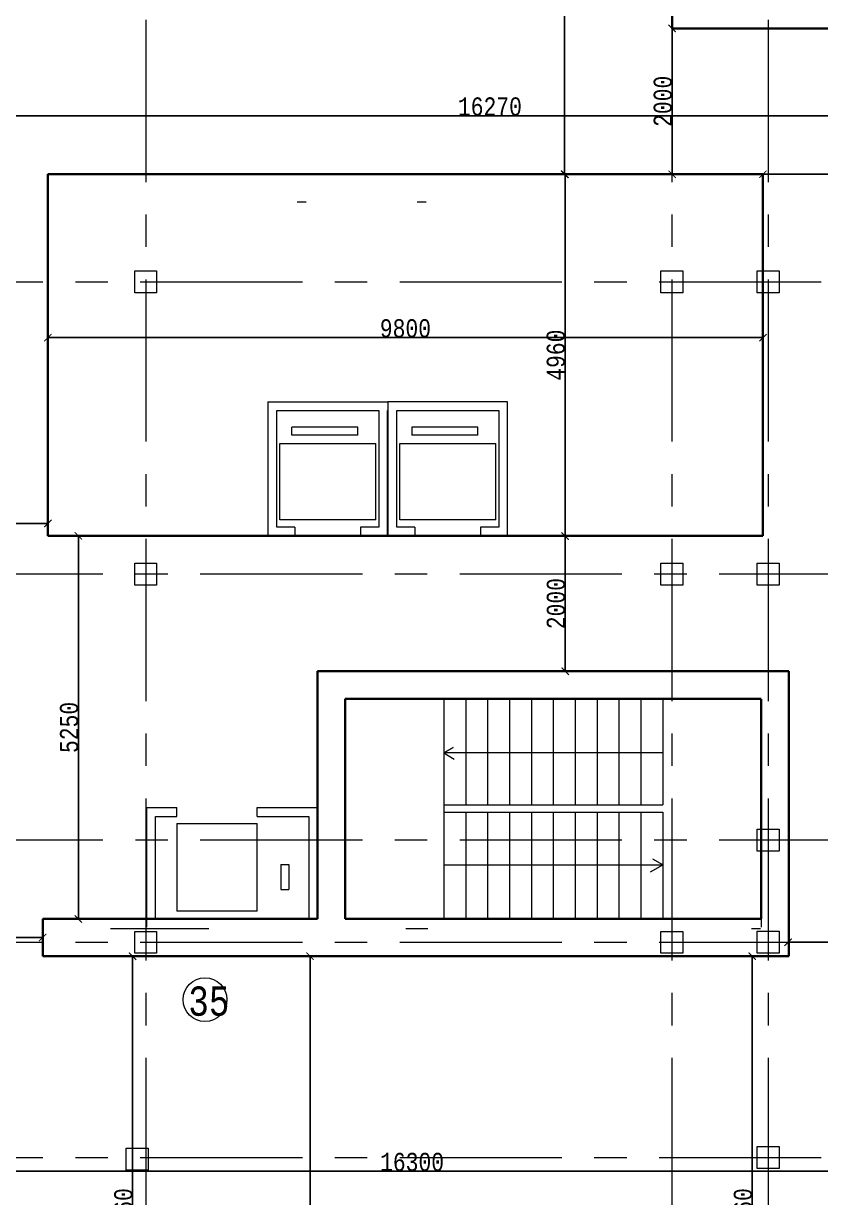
# Model space of a CAD drawing. Header units: millimetres. Extents: x -689206 to 4969298, y -1019800 to 703299.
# Drawn here: x 768684 to 779608, y -917286 to -901195 of the extents above; entities that cross this region are included whole.
import ezdxf

# ---------------------------------------------------------------- set-up
doc = ezdxf.new("R2010")
doc.units = ezdxf.units.MM
doc.linetypes.add('JIS_02_4.0', pattern=[5.5, 4, -1.5])
doc.linetypes.add('осеваяX2', pattern=[101.6, 63.5, -12.7, 12.7, -12.7])
for name, color, linetype, lineweight in [('РАЗМЕРЫ', 7, 'Continuous', 9), ('сваи', 7, 'JIS_02_4.0', 30), ('стены', 7, 'Continuous', 20)]:
    doc.layers.add(name, color=color, linetype=linetype, lineweight=lineweight)
doc.layers.add('четотам', color=7, linetype='Continuous')
doc.styles.add('Аннотативный', font='isocteur.ttf', dxfattribs={"width": 0.7, "height": 250})
doc.dimstyles.new('Аннотативный', dxfattribs={"dimscale": 0, "dimtxt": 250, "dimasz": 100, "dimexe": 1.25, "dimexo": 0.625, "dimtad": 1, "dimdec": 0, "dimtxsty": 'Аннотативный', "dimblk": 'ARCHTICK', "dimcen": 2.5, "dimadec": 0, "dimazin": 0, "dimtfac": 1, "dimtdec": 0, "dimtmove": 0, "dimatfit": 3, "dimfxl": 1, "dimarcsym": 0})

# ---------------------------------------------------------------- blocks, each defined once
blk = doc.blocks.new('_ArchTick')
at = {"color": 0, "linetype": 'ByBlock', "const_width": 0.15}
blk.add_lwpolyline([(-0.5, -0.5), (0.5, 0.5)], dxfattribs=at)
blk = doc.blocks.new('*D4488')
at = {"layer": 'Defpoints', "color": 0, "lineweight": 5, "transparency": 16777216}
for p in [(767143, -913723), (767143, -913761), (768947, -913723)]:
    blk.add_point(p, dxfattribs=at)
at = {"layer": 'стены', "color": 0, "lineweight": -2, "transparency": 16777216}
for p, q in [((767143, -913760), (767143, -913722)), ((768947, -913723), (767143, -913723)), ((768947, -913722), (768947, -913722))]:
    blk.add_line(p, q, dxfattribs=at)
at = {"layer": 'стены', "color": 0, "lineweight": -2, "transparency": 16777216, "xscale": 100, "yscale": 100, "zscale": 100, "rotation": 180}
blk.add_blockref('_ArchTick', (767143, -913723), dxfattribs=at)
at = {"layer": 'стены', "color": 0, "lineweight": -2, "transparency": 16777216, "xscale": 100, "yscale": 100, "zscale": 100}
blk.add_blockref('_ArchTick', (768947, -913723), dxfattribs=at)
at = {"layer": 'стены', "color": 0, "lineweight": 5, "transparency": 16777216, "insert": (768045, -913597), "char_height": 250, "attachment_point": 5, "style": 'Аннотативный'}
blk.add_mtext('1800', dxfattribs=at)
blk = doc.blocks.new('*D4546')
at = {"layer": 'Defpoints', "color": 0, "linetype": 'ByBlock', "lineweight": 5, "transparency": 16777216}
for p in [(779164, -913788), (779164, -913788), (780964, -913788)]:
    blk.add_point(p, dxfattribs=at)
at = {"layer": 'РАЗМЕРЫ', "color": 0, "linetype": 'ByBlock', "lineweight": -2, "transparency": 16777216}
for p, q in [((779164, -913787), (779164, -913787)), ((780964, -913788), (779164, -913788)), ((780964, -913787), (780964, -913787))]:
    blk.add_line(p, q, dxfattribs=at)
at = {"layer": 'РАЗМЕРЫ', "color": 0, "linetype": 'ByBlock', "lineweight": -2, "transparency": 16777216, "xscale": 100, "yscale": 100, "zscale": 100}
for p, rotation in [((779164, -913788), 179.9999999999964), ((780964, -913788), 359.9999999999963)]:
    blk.add_blockref('_ArchTick', p, dxfattribs=dict(at, rotation=rotation))
at = {"layer": 'РАЗМЕРЫ', "color": 0, "linetype": 'ByBlock', "lineweight": 5, "transparency": 16777216, "insert": (780064, -913662), "char_height": 250, "attachment_point": 5, "style": 'Аннотативный'}
blk.add_mtext('1800', dxfattribs=at)
blk = doc.blocks.new('*D4545')
at = {"layer": 'Defpoints', "color": 0, "linetype": 'ByBlock', "lineweight": 5, "transparency": 16777216}
for p in [(777744, -913978), (778671, -913978), (777744, -921038)]:
    blk.add_point(p, dxfattribs=at)
at = {"layer": 'РАЗМЕРЫ', "color": 0, "linetype": 'ByBlock', "lineweight": -2, "transparency": 16777216}
for p, q in [((777744, -913978), (778673, -913978)), ((778671, -921038), (778671, -913978)), ((777744, -921038), (778673, -921038))]:
    blk.add_line(p, q, dxfattribs=at)
at = {"layer": 'РАЗМЕРЫ', "color": 0, "linetype": 'ByBlock', "lineweight": -2, "transparency": 16777216, "xscale": 100, "yscale": 100, "zscale": 100}
for p, rotation in [((778671, -913978), 90), ((778671, -921038), 270)]:
    blk.add_blockref('_ArchTick', p, dxfattribs=dict(at, rotation=rotation))
at = {"layer": 'РАЗМЕРЫ', "color": 0, "linetype": 'ByBlock', "lineweight": 5, "transparency": 16777216, "insert": (778546, -917508), "char_height": 250, "attachment_point": 5, "rotation": 90, "style": 'Аннотативный'}
blk.add_mtext('7060', dxfattribs=at)
blk = doc.blocks.new('*D4627')
at = {"layer": 'Defpoints', "color": 0, "linetype": 'ByBlock', "lineweight": 5, "transparency": 16777216}
for p in [(769019, -903262), (778819, -903262), (769019, -905501)]:
    blk.add_point(p, dxfattribs=at)
at = {"layer": 'РАЗМЕРЫ', "color": 0, "linetype": 'ByBlock', "lineweight": -2, "transparency": 16777216}
for p, q in [((769019, -903263), (769019, -905502)), ((778819, -903263), (778819, -905502)), ((778819, -905501), (769019, -905501))]:
    blk.add_line(p, q, dxfattribs=at)
at = {"layer": 'РАЗМЕРЫ', "color": 0, "linetype": 'ByBlock', "lineweight": -2, "transparency": 16777216, "xscale": 100, "yscale": 100, "zscale": 100, "rotation": 180}
blk.add_blockref('_ArchTick', (769019, -905501), dxfattribs=at)
at = {"layer": 'РАЗМЕРЫ', "color": 0, "linetype": 'ByBlock', "lineweight": -2, "transparency": 16777216, "xscale": 100, "yscale": 100, "zscale": 100}
blk.add_blockref('_ArchTick', (778819, -905501), dxfattribs=at)
at = {"layer": 'РАЗМЕРЫ', "color": 0, "linetype": 'ByBlock', "lineweight": 5, "transparency": 16777216, "insert": (773919, -905375), "char_height": 250, "attachment_point": 5, "style": 'Аннотативный'}
blk.add_mtext('9800', dxfattribs=at)
blk = doc.blocks.new('*D4628')
at = {"layer": 'Defpoints', "color": 0, "linetype": 'ByBlock', "lineweight": 5, "transparency": 16777216}
for p in [(776100, -896083), (776100, -903262), (776100, -903262)]:
    blk.add_point(p, dxfattribs=at)
at = {"layer": 'РАЗМЕРЫ', "color": 0, "linetype": 'ByBlock', "lineweight": -2, "transparency": 16777216}
for p, q in [((776100, -896083), (776100, -903262)), ((776101, -896083), (776101, -896083)), ((776101, -903262), (776101, -903262))]:
    blk.add_line(p, q, dxfattribs=at)
at = {"layer": 'РАЗМЕРЫ', "color": 0, "linetype": 'ByBlock', "lineweight": -2, "transparency": 16777216, "xscale": 100, "yscale": 100, "zscale": 100}
for p, rotation in [((776100, -896083), 90), ((776100, -903262), 270)]:
    blk.add_blockref('_ArchTick', p, dxfattribs=dict(at, rotation=rotation))
at = {"layer": 'РАЗМЕРЫ', "color": 0, "linetype": 'ByBlock', "lineweight": 5, "transparency": 16777216, "insert": (775975, -899673), "char_height": 250, "attachment_point": 5, "rotation": 90, "style": 'Аннотативный'}
blk.add_mtext('7690', dxfattribs=at)
blk = doc.blocks.new('*D4629')
at = {"layer": 'Defpoints', "color": 0, "linetype": 'ByBlock', "lineweight": 5, "transparency": 16777216}
for p in [(767019, -908046), (769019, -908046), (769019, -908046)]:
    blk.add_point(p, dxfattribs=at)
at = {"layer": 'РАЗМЕРЫ', "color": 0, "linetype": 'ByBlock', "lineweight": -2, "transparency": 16777216}
for p, q in [((767019, -908045), (767019, -908045)), ((767019, -908046), (769019, -908046)), ((769019, -908045), (769019, -908045))]:
    blk.add_line(p, q, dxfattribs=at)
at = {"layer": 'РАЗМЕРЫ', "color": 0, "linetype": 'ByBlock', "lineweight": -2, "transparency": 16777216, "xscale": 100, "yscale": 100, "zscale": 100, "rotation": 180}
blk.add_blockref('_ArchTick', (767019, -908046), dxfattribs=at)
at = {"layer": 'РАЗМЕРЫ', "color": 0, "linetype": 'ByBlock', "lineweight": -2, "transparency": 16777216, "xscale": 100, "yscale": 100, "zscale": 100}
blk.add_blockref('_ArchTick', (769019, -908046), dxfattribs=at)
at = {"layer": 'РАЗМЕРЫ', "color": 0, "linetype": 'ByBlock', "lineweight": 5, "transparency": 16777216, "insert": (768019, -907920), "char_height": 250, "attachment_point": 5, "style": 'Аннотативный'}
blk.add_mtext('2000', dxfattribs=at)
blk = doc.blocks.new('*D4630')
at = {"layer": 'Defpoints', "color": 0, "linetype": 'ByBlock', "lineweight": 5, "transparency": 16777216}
for p in [(777574, -901262), (777574, -903262), (777574, -903262)]:
    blk.add_point(p, dxfattribs=at)
at = {"layer": 'РАЗМЕРЫ', "color": 0, "linetype": 'ByBlock', "lineweight": -2, "transparency": 16777216}
for p, q in [((777574, -901262), (777575, -901262)), ((777574, -901262), (777574, -903262)), ((777574, -903262), (777575, -903262))]:
    blk.add_line(p, q, dxfattribs=at)
at = {"layer": 'РАЗМЕРЫ', "color": 0, "linetype": 'ByBlock', "lineweight": -2, "transparency": 16777216, "xscale": 100, "yscale": 100, "zscale": 100}
for p, rotation in [((777574, -901262), 90), ((777574, -903262), 270)]:
    blk.add_blockref('_ArchTick', p, dxfattribs=dict(at, rotation=rotation))
at = {"layer": 'РАЗМЕРЫ', "color": 0, "linetype": 'ByBlock', "lineweight": 5, "transparency": 16777216, "insert": (777448, -902262), "char_height": 250, "attachment_point": 5, "rotation": 90, "style": 'Аннотативный'}
blk.add_mtext('2000', dxfattribs=at)
blk = doc.blocks.new('*D4609')
at = {"layer": 'Defpoints', "color": 0, "linetype": 'ByBlock', "lineweight": 5, "transparency": 16777216}
for p in [(776099, -903262), (776102, -908220), (776108, -908220)]:
    blk.add_point(p, dxfattribs=at)
at = {"layer": 'РАЗМЕРЫ', "color": 0, "linetype": 'ByBlock', "lineweight": -2, "transparency": 16777216}
for p, q in [((776100, -903262), (776109, -903262)), ((776108, -903262), (776108, -908220)), ((776103, -908220), (776109, -908220))]:
    blk.add_line(p, q, dxfattribs=at)
at = {"layer": 'РАЗМЕРЫ', "color": 0, "linetype": 'ByBlock', "lineweight": -2, "transparency": 16777216, "xscale": 100, "yscale": 100, "zscale": 100}
for p, rotation in [((776108, -903262), 90), ((776108, -908220), 270)]:
    blk.add_blockref('_ArchTick', p, dxfattribs=dict(at, rotation=rotation))
at = {"layer": 'РАЗМЕРЫ', "color": 0, "linetype": 'ByBlock', "lineweight": 5, "transparency": 16777216, "insert": (775982, -905741), "char_height": 250, "attachment_point": 5, "rotation": 90, "style": 'Аннотативный'}
blk.add_mtext('4960', dxfattribs=at)
blk = doc.blocks.new('*D4610')
at = {"layer": 'Defpoints', "color": 0, "linetype": 'ByBlock', "lineweight": 5, "transparency": 16777216}
for p in [(776102, -908220), (776109, -910072), (776720, -910072)]:
    blk.add_point(p, dxfattribs=at)
at = {"layer": 'РАЗМЕРЫ', "color": 0, "linetype": 'ByBlock', "lineweight": -2, "transparency": 16777216}
for p, q in [((776103, -908220), (776110, -908220)), ((776109, -908220), (776109, -910072)), ((776720, -910072), (776108, -910072))]:
    blk.add_line(p, q, dxfattribs=at)
at = {"layer": 'РАЗМЕРЫ', "color": 0, "linetype": 'ByBlock', "lineweight": -2, "transparency": 16777216, "xscale": 100, "yscale": 100, "zscale": 100}
for p, rotation in [((776109, -908220), 90), ((776109, -910072), 270)]:
    blk.add_blockref('_ArchTick', p, dxfattribs=dict(at, rotation=rotation))
at = {"layer": 'РАЗМЕРЫ', "color": 0, "linetype": 'ByBlock', "lineweight": 5, "transparency": 16777216, "insert": (775983, -909146), "char_height": 250, "attachment_point": 5, "rotation": 90, "style": 'Аннотативный'}
blk.add_mtext('2000', dxfattribs=at)
blk = doc.blocks.new('*D4631')
at = {"layer": 'Defpoints', "color": 0, "lineweight": 5, "ltscale": 15000, "transparency": 16777216}
for p in [(772612, -913978), (772649, -913978), (772612, -922538)]:
    blk.add_point(p, dxfattribs=at)
at = {"layer": 'сваи', "color": 0, "lineweight": -2, "ltscale": 15000, "transparency": 16777216}
for p, q in [((772648, -913978), (772611, -913978)), ((772612, -922538), (772612, -913978)), ((772613, -922538), (772614, -922538))]:
    blk.add_line(p, q, dxfattribs=at)
at = {"layer": 'сваи', "color": 0, "lineweight": -2, "ltscale": 15000, "transparency": 16777216, "xscale": 100, "yscale": 100, "zscale": 100}
for p, rotation in [((772612, -913978), 90), ((772612, -922538), 270)]:
    blk.add_blockref('_ArchTick', p, dxfattribs=dict(at, rotation=rotation))
at = {"layer": 'сваи', "color": 0, "lineweight": 5, "ltscale": 15000, "transparency": 16777216, "insert": (772487, -918258), "char_height": 250, "attachment_point": 5, "rotation": 90, "style": 'Аннотативный'}
blk.add_mtext('8560', dxfattribs=at)
blk = doc.blocks.new('*D4632')
at = {"layer": 'Defpoints', "color": 0, "lineweight": 5, "ltscale": 15000, "transparency": 16777216}
for p in [(765860, -916926), (782159, -916926), (782159, -916926)]:
    blk.add_point(p, dxfattribs=at)
at = {"layer": 'сваи', "color": 0, "lineweight": -2, "ltscale": 15000, "transparency": 16777216}
for p, q in [((765860, -916926), (765860, -916927)), ((765860, -916926), (782159, -916926)), ((782159, -916925), (782159, -916925))]:
    blk.add_line(p, q, dxfattribs=at)
at = {"layer": 'сваи', "color": 0, "lineweight": -2, "ltscale": 15000, "transparency": 16777216, "xscale": 100, "yscale": 100, "zscale": 100, "rotation": 180}
blk.add_blockref('_ArchTick', (765860, -916926), dxfattribs=at)
at = {"layer": 'сваи', "color": 0, "lineweight": -2, "ltscale": 15000, "transparency": 16777216, "xscale": 100, "yscale": 100, "zscale": 100}
blk.add_blockref('_ArchTick', (782159, -916926), dxfattribs=at)
at = {"layer": 'сваи', "color": 0, "lineweight": 5, "ltscale": 15000, "transparency": 16777216, "insert": (774010, -916800), "char_height": 250, "attachment_point": 5, "style": 'Аннотативный'}
blk.add_mtext('16300', dxfattribs=at)
blk = doc.blocks.new('*D4670')
at = {"layer": 'Defpoints', "color": 0, "linetype": 'ByBlock', "lineweight": 5, "ltscale": 35, "transparency": 16777216}
for p in [(766889, -901262), (783265, -901262), (766889, -902460)]:
    blk.add_point(p, dxfattribs=at)
at = {"layer": 'РАЗМЕРЫ', "color": 0, "linetype": 'ByBlock', "lineweight": -2, "ltscale": 35, "transparency": 16777216}
for p, q in [((766889, -901263), (766889, -902462)), ((783265, -901263), (783265, -902462)), ((783265, -902460), (766889, -902460))]:
    blk.add_line(p, q, dxfattribs=at)
at = {"layer": 'РАЗМЕРЫ', "color": 0, "linetype": 'ByBlock', "lineweight": -2, "ltscale": 35, "transparency": 16777216, "xscale": 100, "yscale": 100, "zscale": 100, "rotation": 180}
blk.add_blockref('_ArchTick', (766889, -902460), dxfattribs=at)
at = {"layer": 'РАЗМЕРЫ', "color": 0, "linetype": 'ByBlock', "lineweight": -2, "ltscale": 35, "transparency": 16777216, "xscale": 100, "yscale": 100, "zscale": 100}
blk.add_blockref('_ArchTick', (783265, -902460), dxfattribs=at)
at = {"layer": 'РАЗМЕРЫ', "color": 0, "linetype": 'ByBlock', "lineweight": 5, "ltscale": 35, "transparency": 16777216, "insert": (775077, -902335), "char_height": 250, "attachment_point": 5, "style": 'Аннотативный'}
blk.add_mtext('16270', dxfattribs=at)
blk = doc.blocks.new('*D4671')
at = {"layer": 'Defpoints', "color": 0, "linetype": 'ByBlock', "lineweight": 5, "ltscale": 35, "transparency": 16777216}
for p in [(778819, -903262), (783265, -903262), (783265, -903262)]:
    blk.add_point(p, dxfattribs=at)
at = {"layer": 'РАЗМЕРЫ', "color": 0, "linetype": 'ByBlock', "lineweight": -2, "ltscale": 35, "transparency": 16777216}
for p, q in [((778819, -903262), (778819, -903261)), ((778819, -903262), (783265, -903262)), ((783265, -903262), (783265, -903261))]:
    blk.add_line(p, q, dxfattribs=at)
at = {"layer": 'РАЗМЕРЫ', "color": 0, "linetype": 'ByBlock', "lineweight": -2, "ltscale": 35, "transparency": 16777216, "xscale": 100, "yscale": 100, "zscale": 100, "rotation": 180}
blk.add_blockref('_ArchTick', (778819, -903262), dxfattribs=at)
at = {"layer": 'РАЗМЕРЫ', "color": 0, "linetype": 'ByBlock', "lineweight": -2, "ltscale": 35, "transparency": 16777216, "xscale": 100, "yscale": 100, "zscale": 100}
blk.add_blockref('_ArchTick', (783265, -903262), dxfattribs=at)
at = {"layer": 'РАЗМЕРЫ', "color": 0, "linetype": 'ByBlock', "lineweight": 5, "ltscale": 35, "transparency": 16777216, "insert": (781042, -903137), "char_height": 250, "attachment_point": 5, "style": 'Аннотативный'}
blk.add_mtext('4450', dxfattribs=at)
blk = doc.blocks.new('*D4672')
at = {"layer": 'Defpoints', "color": 0, "linetype": 'ByBlock', "lineweight": 5, "ltscale": 35, "transparency": 16777216}
for p in [(769019, -908218), (769019, -913468), (769436, -913468)]:
    blk.add_point(p, dxfattribs=at)
at = {"layer": 'РАЗМЕРЫ', "color": 0, "linetype": 'ByBlock', "lineweight": -2, "ltscale": 35, "transparency": 16777216}
for p, q in [((769020, -908218), (769438, -908218)), ((769436, -908218), (769436, -913468)), ((769020, -913468), (769438, -913468))]:
    blk.add_line(p, q, dxfattribs=at)
at = {"layer": 'РАЗМЕРЫ', "color": 0, "linetype": 'ByBlock', "lineweight": -2, "ltscale": 35, "transparency": 16777216, "xscale": 100, "yscale": 100, "zscale": 100}
for p, rotation in [((769436, -908218), 90), ((769436, -913468), 270)]:
    blk.add_blockref('_ArchTick', p, dxfattribs=dict(at, rotation=rotation))
at = {"layer": 'РАЗМЕРЫ', "color": 0, "linetype": 'ByBlock', "lineweight": 5, "ltscale": 35, "transparency": 16777216, "insert": (769311, -910843), "char_height": 250, "attachment_point": 5, "rotation": 90, "style": 'Аннотативный'}
blk.add_mtext('5250', dxfattribs=at)
blk = doc.blocks.new('*D4695')
at = {"layer": 'Defpoints', "color": 0, "lineweight": 5, "ltscale": 35, "transparency": 16777216}
for p in [(770179, -913978), (770179, -921038), (770179, -921038)]:
    blk.add_point(p, dxfattribs=at)
at = {"layer": 'РАЗМЕРЫ', "color": 0, "lineweight": -2, "ltscale": 35, "transparency": 16777216}
for p, q in [((770179, -913978), (770179, -921038)), ((770180, -913978), (770180, -913978)), ((770179, -921038), (770178, -921038))]:
    blk.add_line(p, q, dxfattribs=at)
at = {"layer": 'РАЗМЕРЫ', "color": 0, "lineweight": -2, "ltscale": 35, "transparency": 16777216, "xscale": 100, "yscale": 100, "zscale": 100}
for p, rotation in [((770179, -913978), 90), ((770179, -921038), 270)]:
    blk.add_blockref('_ArchTick', p, dxfattribs=dict(at, rotation=rotation))
at = {"layer": 'РАЗМЕРЫ', "color": 0, "lineweight": 5, "ltscale": 35, "transparency": 16777216, "insert": (770054, -917508), "char_height": 250, "attachment_point": 5, "rotation": 90, "style": 'Аннотативный'}
blk.add_mtext('7060', dxfattribs=at)

msp = doc.modelspace()

# ---------------------------------------------------------------- linework, layer by layer
at = {"layer": 'РАЗМЕРЫ', "linetype": 'осеваяX2', "lineweight": 5, "ltscale": 35}
for p, q in [((770359.2, -883366.8), (770359.2, -933208.1)), ((777569.2, -883366.8), (777569.2, -933208.1)), ((808889.1, -908743.8), (741836.4, -908743.8)), ((808889.1, -912388.5), (741836.4, -912388.5))]:
    msp.add_line(p, q, dxfattribs=at)
at = {"layer": 'РАЗМЕРЫ', "linetype": 'ByBlock', "lineweight": 30}
for p, q in [((777573.7, -901262.2), (777573.7, -900882.2)), ((783263.2, -901262.2), (777573.7, -901262.2)), ((769019.1, -908217.8), (769019.1, -903262.2)), ((778819.2, -903262.2), (769019.1, -903262.2)), ((778819.2, -908217.8), (778819.2, -903262.2)), ((769019.1, -908217.8), (777144.1, -908217.8)), ((777144.1, -908217.8), (778819.2, -908217.8)), ((772712, -910072.1), (772712, -913467.8)), ((772714.7, -910072.1), (779174.7, -910072.1)), ((778794.7, -910452.1), (773094.7, -910452.1)), ((773094.7, -913467.8), (773094.7, -910452.1)), ((778784.1, -913977.8), (779174.7, -913977.8))]:
    msp.add_line(p, q, dxfattribs=at)
at = {"layer": 'РАЗМЕРЫ', "linetype": 'ByBlock', "lineweight": 20}
for p, q in [((775722, -903262.2), (774202, -903262.2)), ((772556.4, -903642.2), (772436.4, -903642.2)), ((774202, -903642.2), (774082, -903642.2)), ((778794.7, -910582.1), (778794.7, -913582.1)), ((769876, -913597.8), (771226, -913597.8)), ((774226, -913467.8), (773094.7, -913467.8)), ((773926, -913597.8), (774226, -913597.8)), ((774226, -913467.8), (775576, -913467.8)), ((774226, -913467.8), (775576, -913467.8)), ((778664.1, -913597.8), (778784.1, -913597.8))]:
    msp.add_line(p, q, dxfattribs=at)
at = {"layer": 'РАЗМЕРЫ', "linetype": 'ByBlock', "lineweight": 13}
for p, q in [((772034.4, -906379.6), (772034.4, -908219.6)), ((772034.4, -906379.6), (773680, -906379.6)), ((773674.4, -908219.6), (773674.4, -906499.6)), ((773680, -906379.6), (773680, -908219.6)), ((775320, -906379.6), (773680, -906379.6)), ((775320, -906499.6), (775320, -906379.6)), ((775320, -908219.6), (775320, -906499.6)), ((772360.4, -906839.6), (772360.4, -906729.6)), ((773266.4, -906839.6), (773266.4, -906729.6)), ((774912, -906839.6), (774912, -906729.6)), ((774444.7, -910452.1), (774444.7, -911902.1)), ((774744.7, -910452.1), (774744.7, -911902.1)), ((775044.7, -910452.1), (775044.7, -911902.1)), ((775344.7, -910452.1), (775344.7, -911902.1)), ((775644.7, -910452.1), (775644.7, -911902.1)), ((775944.7, -910452.1), (775944.7, -911902.1)), ((776244.7, -910452.1), (776244.7, -911902.1)), ((776544.7, -910452.1), (776544.7, -911902.1)), ((776844.7, -910452.1), (776844.7, -911902.1)), ((777144.7, -910452.1), (777144.7, -911902.1)), ((777444.7, -910452.1), (777444.7, -911902.1)), ((774444.7, -911192.8), (774573.8, -911118.2)), ((774573.8, -911118.2), (774444.7, -911192.8)), ((774444.7, -911177.1), (774444.7, -912727.1)), ((777444.7, -911192.8), (774444.7, -911192.8)), ((774444.7, -911192.8), (774588.6, -911275.9)), ((770374.7, -913582.1), (770374.7, -911942.1)), ((774444.7, -911902.1), (777444.7, -911902.1)), ((774444.7, -912002.1), (774444.7, -913452.1)), ((774444.7, -912002.1), (777444.7, -912002.1)), ((774744.7, -912002.1), (774744.7, -913467.8)), ((775044.7, -912002.1), (775044.7, -913467.8)), ((775344.7, -912002.1), (775344.7, -913467.8)), ((775644.7, -912002.1), (775644.7, -913467.8)), ((775944.7, -912002.1), (775944.7, -913467.8)), ((776244.7, -912002.1), (776244.7, -913467.8)), ((776544.7, -912002.1), (776544.7, -913467.8)), ((776844.7, -912002.1), (776844.7, -913467.8)), ((777144.7, -912002.1), (777144.7, -913467.8)), ((777444.7, -912002.1), (777444.7, -913452.1)), ((774444.7, -912727.1), (777444.7, -912727.1)), ((777278.5, -912823), (777444.7, -912727.1)), ((777444.7, -912727.1), (777309.8, -912649.2))]:
    msp.add_line(p, q, dxfattribs=at)
at = {"layer": 'РАЗМЕРЫ', "lineweight": 30, "ltscale": 150}
for p, q in [((779174.7, -910072.1), (779174.7, -913977.8)), ((778794.7, -910455.8), (778794.7, -913467.8))]:
    msp.add_line(p, q, dxfattribs=at)
at = {"layer": 'РАЗМЕРЫ', "lineweight": 13}
for p, q in [((770374.7, -911942.1), (770787.8, -911942.1)), ((770787.8, -912062.1), (770787.8, -911942.1)), ((771887.8, -911942.1), (772714.7, -911942.1)), ((771887.8, -912062.1), (771887.8, -911942.1)), ((770494.7, -913462.1), (770494.7, -912062.1)), ((770494.7, -912062.1), (770787.8, -912062.1)), ((771887.8, -912062.1), (772594.7, -912062.1)), ((772594.7, -912062.1), (772594.7, -913462.1)), ((770787.8, -912161.9), (770787.8, -913362.1)), ((770787.8, -912161.9), (771887.8, -912161.9)), ((771887.8, -913362.1), (771887.8, -912161.9)), ((772210.6, -912719.5), (772320.6, -912719.5)), ((772210.6, -913065.8), (772320.6, -913065.8)), ((771887.8, -913362.1), (770787.8, -913362.1)), ((772594.7, -913462.1), (770494.7, -913462.1))]:
    msp.add_line(p, q, dxfattribs=at)
at = {"layer": 'сваи', "lineweight": 20, "ltscale": 15000}
msp.add_line((774444.7, -913452.1), (774444.7, -913467.8), dxfattribs=at)
at = {"layer": 'стены', "linetype": 'осеваяX2', "lineweight": 5, "ltscale": 35}
for p, q in [((778889.1, -883366.8), (778889.1, -933208.1)), ((741836.4, -904735.8), (808889.1, -904735.8)), ((741836.4, -913787.8), (808889.1, -913787.8)), ((741836.4, -916735.8), (808889.1, -916735.8))]:
    msp.add_line(p, q, dxfattribs=at)
at = {"layer": 'стены', "color": 18, "lineweight": 13, "true_color": 0x000000}
for p, q in [((772154.4, -908099.6), (772154.4, -906499.6)), ((772154.4, -906499.6), (773554.4, -906499.6)), ((773554.4, -906499.6), (773554.4, -908099.6)), ((773800, -908099.6), (773800, -906499.6)), ((773800, -906499.6), (775200, -906499.6)), ((775200, -906499.6), (775200, -908099.6)), ((773266.4, -906729.6), (772360.4, -906729.6)), ((773266.4, -906839.6), (772360.4, -906839.6)), ((774912, -906729.6), (774006, -906729.6)), ((774006, -906729.6), (774006, -906839.6)), ((774912, -906839.6), (774006, -906839.6)), ((774912, -906839.6), (774709.6, -906839.6)), ((772196.4, -907996.6), (772196.4, -906949.6)), ((772196.4, -906949.6), (773512.4, -906949.6)), ((773512.4, -907996.6), (773512.4, -906949.6)), ((773842, -907996.6), (773842, -906949.6)), ((773842, -906949.6), (775158, -906949.6)), ((775158, -907996.6), (775158, -906949.6)), ((772404.4, -908099.6), (772154.4, -908099.6)), ((773512.4, -907996.6), (772196.4, -907996.6)), ((772404.4, -908099.6), (772404.4, -908219.6)), ((773554.4, -908099.6), (773304.4, -908099.6)), ((773304.4, -908099.6), (773304.4, -908219.6)), ((773554.4, -908099.6), (773512.4, -908099.6)), ((774050, -908099.6), (773800, -908099.6)), ((775158, -907996.6), (773842, -907996.6)), ((774050, -908099.6), (774050, -908219.6)), ((775200, -908099.6), (774950, -908099.6)), ((774950, -908099.6), (774950, -908219.6)), ((775200, -908099.6), (775158, -908099.6))]:
    msp.add_line(p, q, dxfattribs=at)
at = {"layer": 'стены', "color": 18, "lineweight": 25, "true_color": 0x000000}
msp.add_line((776102, -908219.6), (775732, -908219.6), dxfattribs=at)
at = {"layer": 'стены', "lineweight": 13}
for p, q in [((772210.6, -912719.5), (772210.6, -913065.8)), ((772320.6, -912719.5), (772320.6, -913065.8))]:
    msp.add_line(p, q, dxfattribs=at)
at = {"layer": 'стены', "lineweight": 30}
for p, q in [((768947.2, -913467.8), (772714.7, -913467.8)), ((768947.2, -913467.8), (768947.2, -913977.8)), ((773094.7, -913467.8), (778794.7, -913467.8)), ((768947.2, -913977.8), (770559.2, -913977.8)), ((770559.2, -913977.8), (777488.1, -913977.8)), ((777488.1, -913977.8), (779039.2, -913977.8))]:
    msp.add_line(p, q, dxfattribs=at)
at = {"layer": 'стены', "lineweight": 20}
for points in [[(770209.2, -904585.8), (770509.2, -904585.8), (770509.2, -904885.8), (770209.2, -904885.8)], [(777419.2, -904585.8), (777719.2, -904585.8), (777719.2, -904885.8), (777419.2, -904885.8)], [(778739.1, -904585.8), (779039.1, -904585.8), (779039.1, -904885.8), (778739.1, -904885.8)], [(770209.2, -908593.8), (770509.2, -908593.8), (770509.2, -908893.8), (770209.2, -908893.8)], [(777419.2, -908593.8), (777719.2, -908593.8), (777719.2, -908893.8), (777419.2, -908893.8)], [(778739.1, -908593.8), (779039.1, -908593.8), (779039.1, -908893.8), (778739.1, -908893.8)], [(778739.1, -912238.5), (779039.1, -912238.5), (779039.1, -912538.5), (778739.1, -912538.5)], [(770209.2, -913637.8), (770509.2, -913637.8), (770509.2, -913937.8), (770209.2, -913937.8)], [(777419.2, -913637.8), (777719.2, -913637.8), (777719.2, -913937.8), (777419.2, -913937.8)], [(778739.1, -913636.8), (779039.1, -913636.8), (779039.1, -913936.8), (778739.1, -913936.8)], [(770093.6, -916609.1), (770393.6, -916609.1), (770393.6, -916909.1), (770093.6, -916909.1)], [(778739.1, -916587.8), (779039.1, -916587.8), (779039.1, -916887.8), (778739.1, -916887.8)]]:
    msp.add_lwpolyline(points, close=True, dxfattribs=at)
at = {"layer": 'четотам', "lineweight": 13}
msp.add_circle((771171.4, -914573.5), 300, dxfattribs=at)

# ---------------------------------------------------------------- texts
at = {"layer": 'РАЗМЕРЫ', "lineweight": 13, "ltscale": 150, "insert": (770943.4, -914393.6), "char_height": 401.1, "width": 1460, "attachment_point": 1, "style": 'Аннотативный'}
msp.add_mtext('35', dxfattribs=at)

# ---------------------------------------------------------------- dimensions: what is measured, and where the dimension line sits
at = {"layer": 'РАЗМЕРЫ', "linetype": 'ByBlock', "lineweight": 5}
for base, p1, p2, text, picture, middle in [((776100.2, -903262.2), (776100.2, -896083.2), (776100.2, -903262.2), '7690', '*D4628', (775974.6, -899672.7)), ((776107.8, -908219.6), (776098.9, -903262.2), (776102, -908219.6), '4960', '*D4609', (775982.1, -905740.9)), ((776109, -910072.1), (776102, -908219.6), (776720.4, -910072.1), '2000', '*D4610', (775983.4, -909145.8))]:
    dim = msp.add_linear_dim(base=base, p1=p1, p2=p2, angle=90, text=text, dimstyle='Аннотативный', dxfattribs=at)
    dim.commit()
    dim.dimension.update_dxf_attribs({"geometry": picture, "text_midpoint": middle})
for base, p1, p2, picture, middle in [((777573.7, -903262.2), (777573.7, -901262.2), (777573.7, -903262.2), '*D4630', (777448.1, -902262.2)), ((778671.3, -913977.8), (777743.7, -921038.2), (777743.7, -913977.8), '*D4545', (778545.7, -917508))]:
    dim = msp.add_linear_dim(base=base, p1=p1, p2=p2, angle=90, dimstyle='Аннотативный', dxfattribs=at)
    dim.commit()
    dim.dimension.update_dxf_attribs({"geometry": picture, "text_midpoint": middle})
at = {"layer": 'РАЗМЕРЫ', "linetype": 'ByBlock', "lineweight": 5, "ltscale": 35}
dim = msp.add_aligned_dim(p1=(783264.7, -901262.2), p2=(766889.1, -901262.2), distance=1198.2, text='16270', dimstyle='Аннотативный', dxfattribs=at)
dim.commit()
dim.dimension.update_dxf_attribs({"geometry": '*D4670', "text_midpoint": (775076.9, -902334.8)})
dim = msp.add_linear_dim(base=(783264.7, -903262.2), p1=(778819.2, -903262.2), p2=(783264.7, -903262.2), text='4450', dimstyle='Аннотативный', dxfattribs=at)
dim.commit()
dim.dimension.update_dxf_attribs({"geometry": '*D4671', "text_midpoint": (781042, -903136.6)})
at = {"layer": 'РАЗМЕРЫ', "linetype": 'ByBlock', "lineweight": 5}
for base, p1, p2, picture, middle in [((769019.1, -905500.6), (778819.2, -903262.2), (769019.1, -903262.2), '*D4627', (773919.2, -905375)), ((769019.1, -908045.8), (767019.1, -908045.8), (769019.1, -908045.8), '*D4629', (768019.1, -907920.2))]:
    dim = msp.add_linear_dim(base=base, p1=p1, p2=p2, dimstyle='Аннотативный', dxfattribs=at)
    dim.commit()
    dim.dimension.update_dxf_attribs({"geometry": picture, "text_midpoint": middle})
at = {"layer": 'РАЗМЕРЫ', "linetype": 'ByBlock', "lineweight": 5, "ltscale": 35}
dim = msp.add_linear_dim(base=(769436.4, -913467.8), p1=(769019.1, -908217.8), p2=(769019.1, -913467.8), angle=90, dimstyle='Аннотативный', dxfattribs=at)
dim.commit()
dim.dimension.update_dxf_attribs({"geometry": '*D4672', "text_midpoint": (769310.8, -910842.8)})
at = {"layer": 'РАЗМЕРЫ', "linetype": 'ByBlock', "lineweight": 5}
dim = msp.add_aligned_dim(p1=(780964.2, -913787.8), p2=(779164.1, -913787.8), distance=0, dimstyle='Аннотативный', dxfattribs=at)
dim.commit()
dim.dimension.update_dxf_attribs({"geometry": '*D4546', "text_midpoint": (780064.1, -913662.2)})
at = {"layer": 'РАЗМЕРЫ', "lineweight": 5, "ltscale": 35}
dim = msp.add_linear_dim(base=(770179.2, -921037.8), p1=(770179.2, -913977.8), p2=(770179.2, -921037.8), angle=90, dimstyle='Аннотативный', dxfattribs=at)
dim.commit()
dim.dimension.update_dxf_attribs({"geometry": '*D4695', "text_midpoint": (770053.5, -917507.8)})
at = {"layer": 'сваи', "lineweight": 5, "ltscale": 15000}
dim = msp.add_linear_dim(base=(772612.4, -913977.8), p1=(772612.4, -922537.8), p2=(772648.6, -913977.8), angle=90, dimstyle='Аннотативный', dxfattribs=at)
dim.commit()
dim.dimension.update_dxf_attribs({"geometry": '*D4631', "text_midpoint": (772486.8, -918257.8)})
dim = msp.add_linear_dim(base=(782159.2, -916925.8), p1=(765859.9, -916925.7), p2=(782159.2, -916925.8), text='16300', dimstyle='Аннотативный', dxfattribs=at)
dim.commit()
dim.dimension.update_dxf_attribs({"geometry": '*D4632', "text_midpoint": (774009.5, -916800.2)})
at = {"layer": 'стены', "lineweight": 5}
dim = msp.add_linear_dim(base=(767142.6, -913722.8), p1=(768947.2, -913722.8), p2=(767142.6, -913760.9), text='1800', dimstyle='Аннотативный', dxfattribs=at)
dim.commit()
dim.dimension.update_dxf_attribs({"geometry": '*D4488', "text_midpoint": (768044.9, -913597.2)})

doc.saveas('drawing.dxf')
